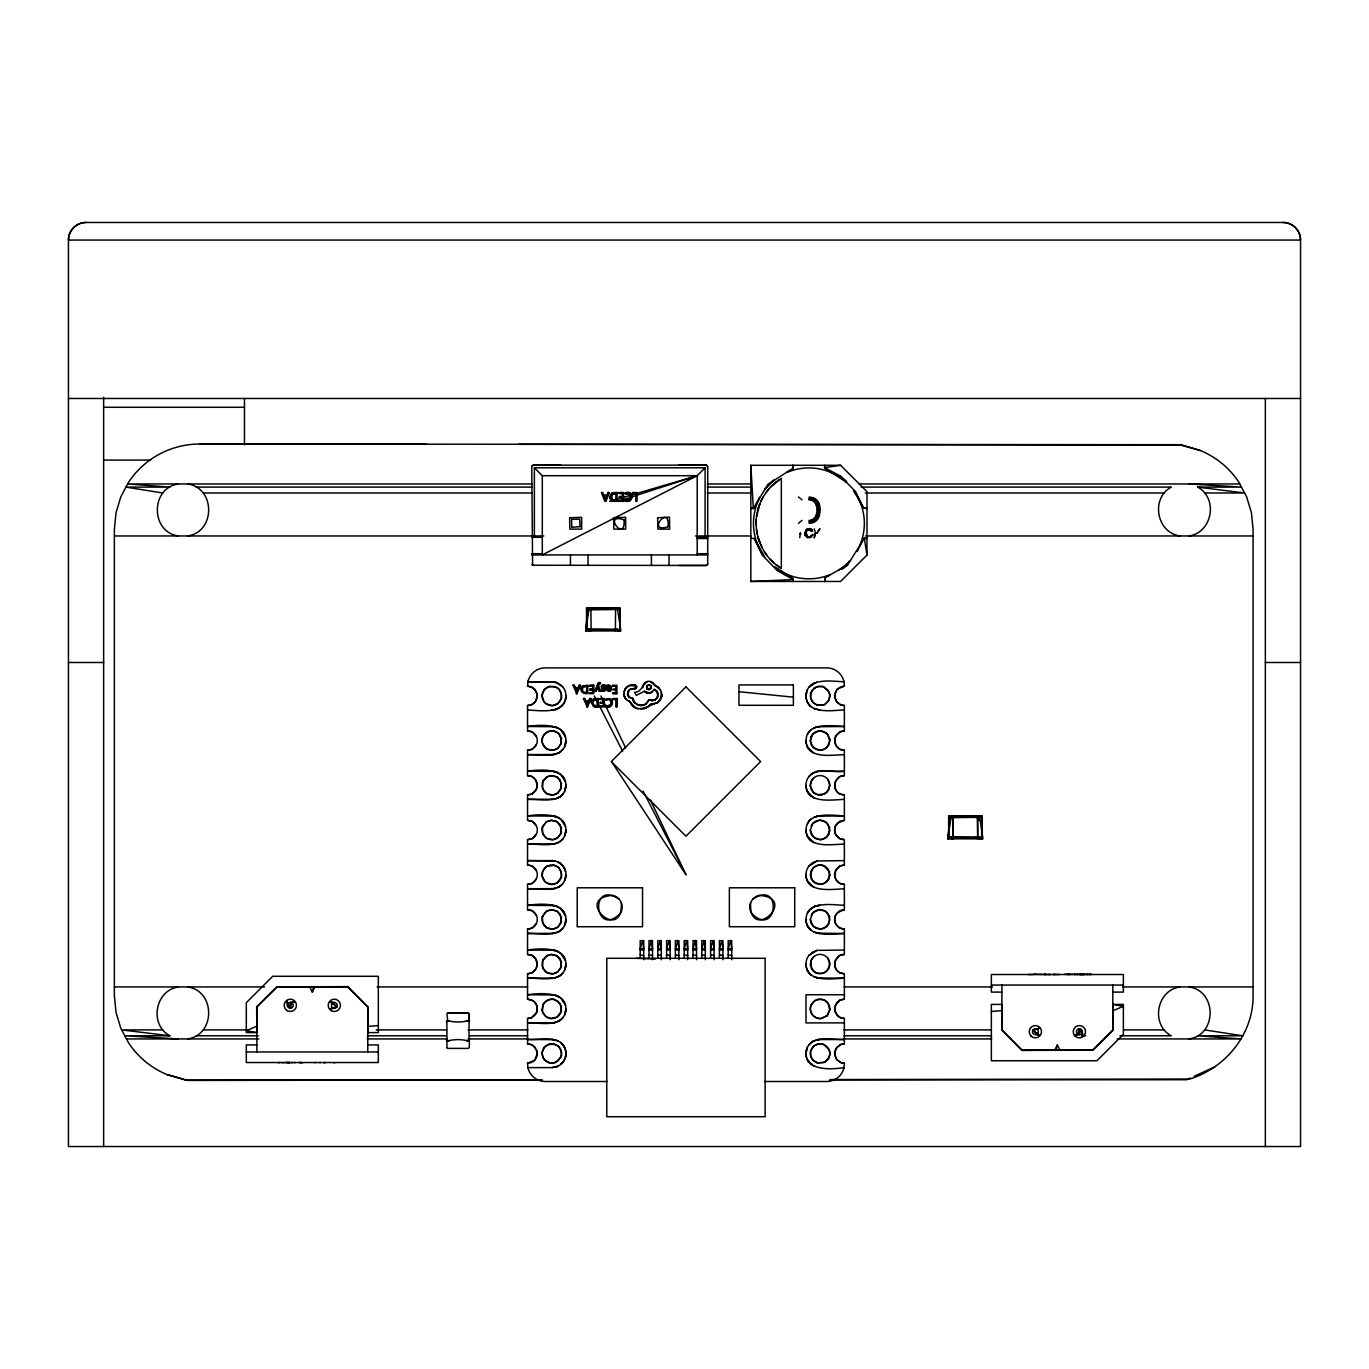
<?xml version="1.0" encoding="UTF-8"?>
<svg xmlns="http://www.w3.org/2000/svg" width="1369" height="1369" viewBox="0 0 1369 1369"><rect width="100%" height="100%" fill="white"/><g stroke="black" fill="none" stroke-linecap="round" stroke-linejoin="round"><path stroke-width="1.5" d="M678.716 465.152L706.37 465.169L707.739 466.589L707.705 564.216L706.284 565.465L532.609 565.243L531.754 466.504L533.071 465.169L560.777 465.152M608.863 699.439L610.882 700.757L610.642 704.47L609.291 705.788L605.937 705.565C607.306 709.792 614.27 704.624 612.097 700.757L609.77 698.635L606.091 698.806L605.937 699.901L608.863 699.439L610.882 700.757C613.124 705.634 606.707 705.651 605.937 706.678L607.922 707.02M598.989 683.833L600.443 682.549L598.287 683.08L594.933 691.242L596.028 691.242C599.485 679.845 596.011 691.893 600.666 691.242L598.321 685.287L600.443 683.49L599.348 682.515M615.862 629.757L619.969 630.938L619.969 608.058L586.531 608.058L586.531 630.938M948.666 836.75L948.666 815.941L982.103 815.941L981.539 837.708L979.468 838.838L979.468 837.075L948.666 837.075M446.961 1014.018L447.749 1020.658A39.376 39.376 0 0 0 468.164 1020.658L469.037 1020.658L469.037 1040.953L468.164 1040.953A39.376 39.376 0 0 0 447.749 1040.953L446.859 1040.953M610.814 704.162L610.882 700.757M770.85 486.765L781.323 478.346L781.323 568.409C759.761 555.694 750.126 526.723 759.932 503.638L756.527 516.661M446.516 1021.103L446.516 1022.01M469.396 1040.508L469.396 1039.601M608.23 685.595L611.395 686.399L610.694 688.402L607.614 689.428L608.555 690.489L610.865 689.805L609.564 690.455M638.878 705.309L643.071 705.275L638.878 705.309L633.71 701.835C634.446 696.701 628.457 698.96 627.515 694.75L629.62 689.565L636.243 688.179L635.113 685.082C624.777 682.19 619.062 698.087 629.603 701.373C635.729 715.303 648.102 705.548 657.445 702.708C664.341 698.515 662.202 687.033 654.433 685.339L652.825 682.772C643.242 676.269 643.464 693.125 634.532 692.252L636.38 695.401L644.337 691.242L650.053 693.296L654.365 689.343L657.342 691.79C659.122 695.435 656.846 700.449 652.619 700.723C647.588 697.848 647.777 704.607 643.139 705.257M640.949 709.125L645.963 708.201L650.686 704.196L657.445 702.708L661.586 696.992L661.672 694.699M756.218 519.775L756.116 524.584M367.987 1026.408L367.765 1032.602L378.323 1032.602L378.323 976.285L272.722 976.285L246.317 1002.673L246.317 1032.602L256.876 1032.602L256.653 1006.728L277.034 986.758L347.88 986.707L367.885 1006.985L367.987 1026.408L378.323 1025.569M616.632 706.883L616.94 698.532L612.542 698.532L612.542 699.473L615.862 699.473L615.862 706.883L616.94 706.883L616.94 698.532M1001.697 1010.63L1001.92 1004.418L991.361 1004.418L991.361 1060.753L1096.98 1060.753L1123.367 1034.348L1123.367 1004.418L1112.809 1004.418L1113.031 1030.292L1092.65 1050.263L1021.804 1050.314L1001.8 1030.053L1001.697 1010.63L991.361 1011.469M627.601 692.355L628.32 696.188M979.297 820.099L979.468 815.941L981.727 817.242L948.666 817.704L951.301 815.941L947.776 838.838L982.993 838.838L979.468 815.941L978.818 819.791M446.961 1047.679L446.859 1020.658L449.58 1021.103M536.443 736.59L532.25 731.867L527.544 730.892L527.544 705.548L531.121 704.949A9.754 9.754 0 0 0 536.682 692.44L532.832 687.512L527.544 686.194L527.938 681.796L555.301 682.002L560.691 684.825A13.912 13.912 0 0 1 565.927 695.692C565.585 714.875 539.66 710.597 527.544 709.946M565.568 737.309L560.691 729.523L555.301 726.717L527.544 726.494C540.019 724.697 567.93 722.473 565.808 742.768C562.488 760.343 539.369 754.045 527.544 754.661L554.462 754.473L559.75 752.402L562.881 749.425M565.568 782.024L560.691 774.238L555.266 771.414L527.544 771.209C540.019 769.395 567.93 767.188 565.808 787.483C562.488 805.058 539.369 798.743 527.544 799.359L554.462 799.188L559.75 797.117L562.881 794.14M565.568 826.722L560.691 818.953L555.42 816.164L527.544 815.907C540.019 814.11 567.93 811.885 565.808 832.181C562.488 849.773 539.369 843.458 527.544 844.074L554.462 843.886L559.75 841.815L562.881 838.838M560.691 863.651L558.073 862.008C563.977 864.695 567.023 871.762 565.568 877.974C561.204 894.607 539.215 887.694 527.544 888.789L554.359 888.618L559.75 886.53L562.881 883.553M565.568 916.135L560.691 908.366L555.42 905.576L527.544 905.32C540.019 903.54 567.93 901.298 565.808 921.594C562.488 939.185 539.369 932.871 527.544 933.487L554.462 933.316L559.75 931.228L562.881 928.25M565.568 960.85L560.691 953.064L555.266 950.24L527.544 950.035C540.019 948.238 567.93 946.013 565.808 966.309C562.488 983.883 539.369 977.569 527.544 978.202L554.462 978.014L559.75 975.943L562.881 972.965M565.568 1005.548L560.691 997.779L555.42 994.989L527.544 994.75C540.019 992.953 567.93 990.711 565.808 1011.006C562.488 1028.598 539.352 1022.284 527.544 1022.9L554.377 1022.729L559.75 1020.658L562.881 1017.663M580.935 689.565L583.074 685.818L587.746 685.27L587.746 693.638L584.084 693.484L581.38 691.499L581.243 687.512L583.074 685.818M591.391 702.81L593.53 699.063L598.202 698.532L598.202 706.883L593.53 706.37L591.391 702.81L591.699 700.774L594.197 698.72L598.202 698.532M630.493 495.869L630.099 494.534L627.532 493.302L625.222 493.918L625.222 492.96L629.21 492.532L631.605 494.962L631.417 498.915L629.997 500.575L625.222 501.071L625.222 499.89L628.149 500.352L629.945 499.12L630.099 494.534C629.038 492.07 625 494.996 625.222 492.96L629.21 492.532L631.605 494.962L631.417 498.915L629.158 501.174L626.643 501.396M323.888 1062.532L325.137 1062.532M565.927 695.692C566.184 702.075 561.581 707.277 555.917 709.587L552.015 709.946M565.927 740.407L564.541 746.789M565.927 785.104L564.541 791.487M565.927 829.819L564.541 836.202M565.927 874.517L564.541 880.917M565.927 919.232L564.541 925.615M565.927 963.947L564.541 970.33M565.927 1008.645L564.541 1015.028M555.301 1039.67L527.544 1039.447C539.318 1040.474 561.307 1033.732 565.568 1050.263C566.766 1055.448 564.918 1061.3 560.691 1064.586L562.881 1062.378M824.754 577.427L824.754 581.466L824.754 577.427L828.639 575.784M611.447 686.879L611.241 687.82M642.848 687.854L643.002 685.424L647.349 681.505M844.365 709.946C832.215 710.357 806.409 715.029 805.999 695.692C806.803 676.885 832.027 681.334 843.988 681.796L844.365 686.194L840.942 686.742L836.801 689.719L834.491 695.486L836.493 701.63L840.378 704.778L844.365 705.548L844.365 730.892L839.779 731.816L835.501 736.522A9.754 9.754 0 0 0 840.378 749.476L844.365 750.263L844.365 775.607L839.727 776.582L835.432 781.391A9.754 9.754 0 0 0 840.378 794.174L844.365 794.961L844.365 820.305L839.727 821.28L835.432 826.089A9.754 9.754 0 0 0 840.378 838.889L844.365 839.676L844.365 865.02L839.727 865.995L835.432 870.804A9.754 9.754 0 0 0 840.378 883.604L844.365 884.374L844.365 909.735L839.727 910.693L835.432 915.502A9.754 9.754 0 0 0 840.378 928.302L844.365 929.089L844.365 954.433L839.727 955.408L835.432 960.217A9.754 9.754 0 0 0 840.378 973.017L844.365 973.804L844.365 999.148L839.727 1000.123L834.919 1005.958L835.244 1012.256L839.094 1017.167L844.365 1018.502L844.365 1043.845L840.378 1044.633L835.586 1048.996L834.748 1055.071L836.87 1059.76L840.942 1062.669L844.365 1063.217L843.766 1068.47M764.501 1081.51L826.773 1081.51A17.609 17.609 0 0 0 843.988 1067.615C831.496 1069.617 803.603 1071.345 806.17 1051.016C809.798 1033.715 832.626 1040.218 844.365 1039.447L817.652 1039.584L812.176 1041.706L809.028 1044.684M605.235 689.634L603.951 691.259L601.487 691.123C608.88 690.301 596.627 687.358 603.387 684.996L605.235 685.493C597.192 685.202 611.207 691.602 601.487 691.123L601.487 690.096L604.568 690.9M610.215 690.233L610.865 689.805C609.581 694.237 603.575 688.658 606.946 685.27M629.945 499.12L630.579 496.81M611.156 496.998L612.354 494.158L615.879 493.473L615.879 500.352L612.918 500.147L611.156 496.998L613.209 493.61L615.879 493.473M605.235 685.493L605.235 686.571L602.925 686.057M585.658 630.938L589.166 608.058L586.531 609.821L619.592 609.342L617.333 608.058L620.859 630.938L585.658 630.938L588.003 608.058M947.776 838.838L950.137 815.941M610.095 495.852L610.471 499.189L612.508 501.088L617.06 501.311L617.06 492.515L611.652 493.439L610.044 497.854M565.568 699.148L565.927 696.051M565.568 743.846L565.927 740.749M565.568 788.561L565.927 785.464M565.568 833.259L565.927 830.162M565.568 877.974L565.927 874.877M565.568 922.672L565.927 919.592M565.568 967.387L565.927 964.289M565.568 1012.102L565.927 1009.004M565.568 1056.8L565.927 1053.702M805.999 695.692L806.358 692.594M805.999 1053.36L806.358 1050.263M561.495 783.102L560.76 789.228L557.628 793.13L552.888 794.978L546.453 793.575L542.723 788.749L542.364 782.469L546.043 777.438L550.8 775.59L557.115 776.925L560.4 781.562M799.77 537.675L800.335 533.106L800.968 534.115M610.334 687.375L609.119 685.955L607.699 688.265L610.334 687.375L608.572 686.16M793.062 469.327L793.062 465.289L793.062 469.327L787.226 471.809M580.969 689.035L581.243 687.512M591.425 702.28L591.699 700.774M809.798 499.959L810.311 497.067M661.655 695.264L660.303 699.627M806.803 530.898L805.058 532.438L806.307 532.438L806.324 529.666M806.307 532.438L805.605 530.624M1052.385 974.506L1059.486 974.506M808.703 499.856L809.267 496.981M542.141 1009.911L543.51 1003.477L548.233 999.764L553.401 999.199L557.987 1001.252L561.495 1006.643L560.76 1012.769A9.754 9.754 0 0 1 542.141 1009.911M1082.725 974.506L1084.573 974.506M285.111 1062.532L287.404 1062.532M948.666 838.838L949.59 817.242L948.666 815.941M610.249 688.624L607.699 689.069L607.973 690.113M750.588 902.856C748.911 944.062 799.718 897.773 758.939 895.377A12.27 12.27 0 0 0 751.187 912.969C777.558 939.87 783.017 878.299 752.659 899.347M446.516 1039.601L446.773 1041.227L449.58 1040.508M642.882 686.656L643.926 683.867M562.881 687.033L555.301 682.002L527.938 681.796L528.143 680.923M625.222 499.89L628.765 500.198L630.544 497.495M809.13 536.853C810.978 535.45 809.301 539.745 808.514 536.802L807.71 537.641M347.88 986.707L309.668 986.844L312.303 992.114L313.501 987.579L314.938 986.844L347.88 986.707L277.086 986.844L256.876 1007.054L256.876 1051.957M810.722 500.13L811.492 497.238M1021.804 1050.314L1060.017 1050.194L1057.381 1044.906L1056.184 1049.441L1054.746 1050.194L1021.804 1050.314L1092.599 1050.194L1112.809 1029.967L1112.809 985.064M291.802 1002.758L290.314 1008.286L287.353 1005.325L286.703 1000.893L290.314 1008.286L290.314 1002.365L294.746 1001.714L291.802 1002.758A2.96 2.96 0 0 1 291.802 1007.875A2.96 2.96 0 0 1 287.353 1005.325M1077.899 1034.262L1079.371 1028.752L1082.331 1031.713L1082.982 1036.128L1079.371 1028.752L1079.371 1034.656L1074.939 1035.323L1077.899 1034.262A2.96 2.96 0 0 1 1077.899 1029.146A2.96 2.96 0 0 1 1082.331 1031.713M1083.238 974.506L1083.615 974.317M750.828 538.342L754.233 538.428L764.723 557.029M829.785 1009.809L827.903 1002.998L824.035 999.9L817.909 999.165L813.237 1001.971L811.167 1004.88A9.754 9.754 0 0 0 821.126 1018.519L827.406 1015.49L829.785 1009.809A9.754 9.754 0 0 0 821.178 999.13L814.863 1000.431L810.978 1005.308A9.754 9.754 0 0 0 821.674 1018.45L827.406 1015.49M757.741 510.295C760.565 499.309 766.982 489.332 775.812 482.23M611.241 496.074L611.875 494.637M650.942 688.179C652.038 685.852 649.522 691.533 647.349 689.223L647.28 685.493L647.349 689.223L650.634 688.675M807.385 689.668L805.999 696.051A13.912 13.912 0 0 0 809.028 704.71L811.235 706.917M807.385 1047.319L805.999 1053.702A13.912 13.912 0 0 0 809.028 1062.378L811.235 1064.586M811.629 500.387L812.587 497.495M631.639 497.991L630.784 499.822M606.912 495.954L605.44 500.215L603.969 495.954L606.912 495.954L605.457 500.233L603.969 495.954M580.473 685.27L576.743 692.543L574.159 685.27L572.961 685.27L576.862 693.792L580.473 685.27L579.292 685.27L578.488 687.563L574.997 687.563M590.929 698.532L589.748 698.532L587.181 705.822L590.929 698.532L587.318 707.037L583.416 698.532L584.614 698.532L587.198 705.805L584.614 698.532L583.416 698.532M816.3 726.768L844.365 726.494C832.198 726.015 806.409 721.446 805.999 740.749C806.803 759.812 832.369 754.832 844.365 754.661M816.266 816.181L844.365 815.907C832.198 815.428 806.409 810.859 805.999 830.162C806.803 849.225 832.369 844.245 844.365 844.074M844.365 905.32C832.403 904.943 806.82 900.135 805.999 919.232C806.409 938.569 832.215 933.898 844.365 933.487L816.352 933.162M805.434 530.984L806.991 537.35M578.368 687.871L576.76 692.56L574.159 685.27L572.961 685.27M607.922 686.793L607.699 688.265L610.437 686.622M657.24 697.574L657.753 696.256M807.351 537.521L807.727 536.545M812.416 500.712L813.597 497.837M610.985 705.788L611.994 704.077M597.654 686.759L594.933 691.242L598.287 683.08L600.204 682.429L600.443 683.473M707.739 563.977L706.472 565.448L678.716 565.483M826.773 1016.072L829.956 1009.227M582.561 687.614L582.749 691.653L586.668 692.663L586.668 686.228L582.561 687.614L583.605 686.639M593.017 700.86L593.205 704.898L597.124 705.925L597.124 699.473L593.017 700.86L594.06 699.884M581.175 688.042L582.201 686.451M591.63 701.304L592.657 699.696M754.302 508.361L750.828 508.412L754.302 508.361L759.607 497.187M857.319 551.433L863.531 538.479L866.988 538.342L863.531 538.479M624.059 691.448L625.719 687.991L629.415 685.664L636.003 685.732M312.303 992.114L314.938 986.844M607.562 699.371L605.937 699.901L606.98 698.515M1054.746 1050.194L1057.381 1044.906M844.365 686.194L837.195 689.069L835.022 693.364L834.748 697.42L836.87 702.092L840.908 704.984L844.365 705.548M597.637 684.38L598.938 682.669M760.959 501.242L763.183 496.981M814.623 498.299L813.135 501.14L815.445 498.778L813.768 501.619L816.266 499.377M598.321 685.287L599.862 683.371M542.364 827.184L546.043 822.153L550.8 820.288L557.115 821.622L561.495 827.817L560.76 833.943L557.628 837.845L552.888 839.693L546.453 838.29L542.723 833.464L542.364 827.184L546.453 821.691L551.844 820.305L556.687 821.605L560.229 824.771L561.461 832.232L557.919 837.623A9.754 9.754 0 0 1 542.723 826.534M542.364 916.597L546.043 911.566L550.8 909.718L557.115 911.052L561.495 917.23L560.76 923.356L557.628 927.258L552.888 929.106L546.453 927.703L542.723 922.877L542.364 916.597L546.453 911.104L551.844 909.735L556.687 911.018L560.229 914.184L561.461 921.645L557.919 927.035A9.754 9.754 0 0 1 542.723 915.947M799.77 534.115L800.335 533.106M578.488 687.563L579.292 685.27M178.415 483.959C150.333 487.877 150.333 532.045 178.415 535.963M187.587 1038.934C215.669 1034.998 215.669 990.848 187.587 986.929M861.204 487.107L1171.248 487.107C1150.439 498.282 1156.48 532.575 1179.873 535.963M1189.028 1038.934C1217.127 1034.998 1217.127 990.848 1189.028 986.929M1044.547 974.506L1045.83 974.506L1044.65 974.317M843.184 568.529L847.548 565.072L864.318 538.291L866.988 555.061L840.583 581.466L750.828 581.466L750.828 465.289L840.583 465.289L866.988 491.693L866.988 555.061M647.931 701.732L648.992 700.055L655.238 699.901L657.633 696.838L657.342 691.79L655.665 690.147M816.865 533.243L819.757 528.862L816.865 533.243L815.462 533.14L814.264 528.862M807.385 734.366L809.781 730.772M807.385 823.779L809.781 820.185M807.385 913.191L809.781 909.598L815.325 905.987L819.552 905.371M806.735 531.018L806.033 529.974M608.144 686.485L607.665 687.204L609.633 686.04M278.335 1062.703L280.029 1062.532M531.908 466.144L533.054 465.186L706.267 465.169L707.516 466.025M628.012 691.294L628.747 690.284A4.586 4.586 0 0 1 631.742 688.881L636.243 688.179M650.035 689.274L650.771 685.766L648.838 684.894M624.794 689.565L627.601 686.553M601.385 686.143L603.387 684.996L602.223 685.407M765.767 492.926L768.711 489.127M810.824 536.203C812.313 532.952 810.174 538.941 811.714 536.802M648.992 700.055L645.62 704.162L641.034 705.771L637.013 704.59L633.71 701.835L632.564 698.139L629.826 697.625L627.464 693.501M814.007 777.66L811.697 780.45L810.208 785.618L813.34 792.497L817.584 794.636L824.087 794.191L828.844 789.879L829.717 783.735A9.754 9.754 0 0 0 818.713 775.624A9.754 9.754 0 0 0 810.414 786.49A9.754 9.754 0 0 0 821.126 794.978M814.007 956.486L811.697 959.275L810.208 964.443L813.34 971.323L817.584 973.462L824.087 973.017L828.844 968.704L829.717 962.561A9.754 9.754 0 0 0 811.167 960.182L811.355 968.773L816.095 973.017L821.126 973.821L826.79 971.391L829.956 964.58L827.903 958.283M604.876 690.626L605.03 688.761L602.309 686.399L604.841 686.331M536.443 744.565L532.199 749.288L527.544 750.263L527.544 775.607L532.147 776.531L535.929 780.45L537.247 786.268L535.484 790.957L531.548 794.191L527.544 794.961L527.544 820.305L532.199 821.28L536.443 826.003M536.443 833.978L532.199 838.701L527.544 839.676L527.544 865.02L532.199 865.995L536.443 870.718M536.443 923.39L532.199 928.114L527.544 929.089L527.544 954.433L532.147 955.357L535.929 959.275L537.247 965.111L535.484 969.782L531.548 973.017L527.544 973.804L527.544 999.148L531.548 999.918A9.754 9.754 0 0 1 536.494 1012.718L531.018 1017.937L527.544 1018.502L527.544 1043.845L532.883 1045.214L535.416 1048.466M536.426 878.761L532.147 883.467L527.544 884.374L527.544 909.735L532.199 910.693L536.443 915.416M649.471 705.617L650.737 704.214M811.851 529.615L811.577 531.463L807.231 529.05M841.678 569.418L849.995 560.845M765.031 488.767L773.348 480.228M806.7 537.178L807.47 536.391L806.238 533.089L804.989 533.191L805.4 535.536L806.546 535.193L805.554 535.895M705.103 467.787L697.197 475.71L542.295 554.924L542.295 475.71L534.372 467.787L705.103 467.787L705.103 537.315M591.1 630.767L590.929 608.058L615.571 608.058L615.4 630.767M560.691 706.917L562.881 704.71M809.028 731.731L811.235 729.523M809.028 776.445C817.687 766.281 833.293 773.348 844.365 771.209L817.652 771.346L812.176 773.451L809.028 776.445A13.912 13.912 0 0 0 805.999 785.104C806.375 804.407 832.318 799.718 844.365 799.359M809.028 821.143L811.235 818.953M844.365 888.789C832.318 889.131 806.375 893.82 805.999 874.517A13.912 13.912 0 0 1 809.028 865.858L816.814 860.964L844.365 860.622M809.028 910.556L811.235 908.366M816.352 977.877L844.365 978.202C832.215 978.613 806.409 983.284 805.999 963.947A13.912 13.912 0 0 1 809.028 955.271L816.814 950.377L844.365 950.035M977.534 816.129L977.706 838.838L977.534 816.129L953.235 816.129L953.064 838.838L953.235 816.129M809.028 955.271L816.814 950.377M809.028 865.858L816.814 860.964M809.028 687.033L816.814 682.138M656.418 698.755L654.074 700.363M367.765 1051.957L367.885 1006.985M1001.8 1030.053L1001.92 985.064M798.452 523.369L802.063 520.34M830.829 1079.542L1189.729 1079.046C1225.803 1067.871 1253.439 1033.954 1253.08 995.657L1253.08 529.478L1251.437 512.708L1246.577 496.69L1238.705 481.939A85.306 85.306 0 0 0 1200.408 450.521L1181.584 444.976L518.509 444.326M611.652 705.103L609.633 706.729L606.193 706.934L605.937 705.565M814.367 502.201L817.036 500.096M290.262 1062.532L288.175 1062.532M775.59 482.418L779.44 479.561M645.004 704.487L646.596 703.324M650.412 688.915L649.419 689.446M814.88 502.817L817.687 500.832M656.59 703.17L658.472 701.835M608.589 685.356L607.733 686.194L606.655 685.27L606.655 689.12M644.833 682.84L646.014 682.019M629.415 499.719L628.149 500.352M818.268 501.67L815.342 503.552L818.799 502.594L815.804 504.494L819.227 503.587M792.6 468.506L767.923 484.318L753.344 508.549L750.828 465.289M558.056 753.275L560.691 751.632M558.056 797.99L560.691 796.33M558.056 842.705L560.691 841.045M811.235 684.825L813.87 683.165M558.056 887.403L560.691 885.743M558.056 932.118L560.691 930.458M811.235 774.238L813.87 772.578M558.056 976.816L560.691 975.156M558.056 1021.531L560.691 1019.871M811.235 863.651L813.853 862.008M811.235 953.064L813.87 951.404M811.235 1042.476L813.87 1040.834M648.067 706.815L643.755 708.8M635.302 707.705L629.603 701.373L633.008 706.438L638.262 708.817M612.354 494.158L614.63 493.473M611.652 493.439L613.586 492.6M644.337 691.242L648.067 693.227L652.722 691.739M334.327 1008.286L336.877 1006.797L332.838 1002.758L330.271 1001.954L336.877 1006.797L329.895 1008.936L334.327 1008.286A2.96 2.96 0 0 0 335.08 1002.467L330.271 1001.954M1032.808 1030.224L1039.79 1028.102L1032.808 1030.224L1036.846 1034.262L1039.413 1035.067L1032.808 1030.224L1039.79 1028.102M629.997 500.575L628.166 501.345M812.074 529.871L808.138 529.82M824.942 577.786L847.548 565.072M617.333 629.175L619.404 629.808L617.333 630.938L617.333 629.175L588.584 629.175M281.774 1062.532L283.469 1062.703M1190.414 1078.002L1186.598 1079.73L829.511 1079.884M1194.213 1076.274L1215.159 1066.708M609.564 685.133L607.699 685.27M256.705 1026.254L246.317 1030.754L256.876 1032.602M1112.98 1010.767L1123.367 1006.283L1112.809 1004.418M821.126 794.978L826.79 792.565L829.956 785.755L827.903 779.457M288.859 1062.532L286.634 1062.532M1080.825 974.506L1081.732 974.506M301.112 1062.703L299.879 1062.532M609.872 691.259L610.814 689.925M601.881 685.612L603.387 684.996M320.74 1062.532L319.713 1062.532M1048.945 974.506L1049.664 974.506M593.53 699.063L595.909 698.532M609.119 706.883L609.992 706.541M1089.656 974.506L1090.631 974.506M651.507 692.594L648.786 693.262M1050.605 974.506L1033.766 974.317M1090.477 974.506L1091.35 974.317L1064.38 974.317M1066.964 974.506L1068.214 974.506M187.587 535.963C215.669 532.045 215.669 487.877 187.587 483.959M1189.028 535.963C1212.421 532.575 1218.461 498.282 1197.653 487.107L1241.443 487.107L1189.028 483.959M178.415 986.929C155.039 990.317 148.981 1024.611 169.807 1035.785L124.801 1035.785L178.415 1038.934M333.916 1062.703L334.806 1062.703M1035.768 974.317L1034.878 974.317M1179.873 986.929C1156.48 990.317 1150.439 1024.611 1171.248 1035.785L1119.928 1035.785M299.623 1062.532L300.906 1062.532M1070.062 974.506L1068.573 974.317M329.895 1008.936L336.877 1006.797M295.704 1062.532L294.352 1062.532M1073.998 974.506L1075.332 974.506M555.112 709.604L558.056 708.577M813.87 727.88L819.911 726.494M813.87 817.293L819.911 815.907M813.87 906.706L816.814 905.679M552.015 1067.615L558.056 1066.229L552.015 1067.615L527.938 1067.615L527.544 1063.217L531.069 1062.635A9.754 9.754 0 0 0 536.682 1050.109M289.886 1062.532L289.081 1062.703M1079.799 974.506L1081.51 974.506M610.694 688.402L607.614 689.428L608.315 690.404M315.76 1062.532L314.579 1062.532M1053.925 974.506L1054.986 974.317M617.915 501.362L697.197 475.71L697.197 554.924M808.6 529.7L807.59 528.913M609.65 501.362L697.197 475.71L542.295 475.71M615.862 609.222L619.969 608.058L619.969 630.938M975.943 817.704L982.103 815.941L982.103 836.716M466.316 1021.103L469.225 1020.367L469.396 1022.01M1069.292 974.317L1069.805 974.506M293.086 1062.532L291.614 1062.703M1076.599 974.506L1078.002 974.506M527.544 794.961L532.199 793.986L536.443 789.28A9.754 9.754 0 0 0 531.548 776.394L527.544 775.607M527.544 973.804L532.199 972.829L536.443 968.105A9.754 9.754 0 0 0 531.548 955.22L527.544 954.433M844.365 865.02L840.309 865.841L836.459 868.99L834.525 875.099L835.997 879.548L839.779 883.467L844.365 884.374M844.365 999.148L840.309 999.952L836.459 1003.118L834.525 1009.278L836.87 1015.045L840.908 1017.937L844.365 1018.502M527.544 705.548L531.548 704.778L535.365 701.698L537.418 695.418L535.057 689.651L530.967 686.742L527.544 686.194M527.544 750.263L531.548 749.476A9.754 9.754 0 0 0 531.548 731.679L527.544 730.892M844.365 730.892L840.378 731.679L836.391 734.965L834.662 739.585L835.997 745.421L839.779 749.339L844.365 750.263M844.365 775.607C834.594 775.316 831.223 789.485 839.779 794.054L844.365 794.961M527.544 839.676L531.548 838.889A9.754 9.754 0 0 0 531.548 821.092L527.544 820.305M844.365 820.305L837.52 823.145A9.378 9.378 0 0 0 835.98 834.833L839.779 838.752L844.365 839.676M527.544 884.374L531.548 883.604A9.754 9.754 0 0 0 531.548 865.79L527.544 865.02M527.544 929.089L531.548 928.302A9.754 9.754 0 0 0 531.548 910.505L527.544 909.735M844.365 909.735L837.52 912.558A9.378 9.378 0 0 0 835.98 924.246L839.779 928.165L844.365 929.089M844.365 954.433C834.594 954.142 831.223 968.311 839.779 972.88L844.365 973.804M527.544 1018.502L531.548 1017.715A9.754 9.754 0 0 0 533.26 1000.91L527.544 999.148M816.112 505.401L819.62 504.716M630.664 689.069L631.742 688.864M1086.267 974.506L1088.338 974.506M863.565 508.207L866.988 508.412L863.565 508.207L855.539 491.608L840.275 475.95L824.549 467.65L824.754 465.289L825.61 468.677L846.418 482.093M816.42 506.564L819.928 505.914M844.365 1043.845L840.908 1044.41L836.801 1047.371L834.491 1053.137L836.493 1059.281L840.429 1062.447L844.365 1063.217M589.509 693.159L592.726 692.663L592.726 686.228L589.32 685.749L593.804 685.27L593.804 693.638L589.509 693.638L589.509 692.663L592.726 692.663M840.583 465.289L824.549 467.65L825.61 468.677M815.325 905.987L819.911 905.32M527.544 1063.217L534.749 1060.273L537.418 1053.069L535.057 1047.302L531.018 1044.41L527.544 1043.845M816.694 511.493L820.305 511.048M652.055 704.316L654.382 704.025M816.608 507.677L820.168 507.249M552.015 754.661L555.112 754.319M552.015 799.359L555.112 799.017M816.814 771.551L819.911 771.209M552.015 844.074L555.112 843.732M552.015 888.789L555.112 888.43M552.015 933.487L555.112 933.145M552.015 978.202L555.112 977.842M552.015 1022.9L555.112 1022.557M816.814 1039.807L819.911 1039.447M626.3 493.507L628.303 493.456M626.352 492.515L627.396 492.412M602.908 691.379L603.951 691.259L602.309 690.455M602.788 685.219L604.568 685.253M603.01 690.524L604.02 689.257L602.497 688.504M816.745 509.028L820.322 508.686M816.78 510.107L820.39 509.816M816.523 512.81L820.134 512.605M617.06 492.515L612.645 492.737L610.574 494.585L610.471 499.189M750.828 581.466L793.284 579.6L793.062 581.466L792.651 578.266L774.991 566.954M634.412 688.864L636.671 686.896L635.113 685.082M555.112 1067.255L555.917 1067.255C561.581 1064.928 566.167 1059.743 565.927 1053.36A13.912 13.912 0 0 0 562.881 1044.684L560.691 1042.476M589.748 689.514L592.726 689.48M600.204 702.776L603.199 702.742M86.059 222.463C76.647 222.223 68.21 230.659 68.45 240.071L68.45 1146.537L1300.55 1146.537L1300.55 240.071C1300.79 230.659 1292.353 222.223 1282.941 222.463L86.059 222.463A17.609 17.609 0 0 0 68.45 240.071L1300.55 240.071A17.609 17.609 0 0 0 1282.941 222.463M542.449 1079.936L187.827 1080.432L167.035 1074.597A85.306 85.306 0 0 1 128.754 1043.178L120.866 1028.427L116.023 1012.427L114.363 995.657L114.363 529.478L116.023 512.708L120.866 496.69L128.754 481.939A85.391 85.391 0 0 1 199.823 444.035L1179.633 444.703L1200.408 450.521M68.45 398.482L1300.55 398.482M103.65 407.277L244.469 407.277M103.65 460.087L150.59 460.087M531.891 483.959L127.676 483.959L169.807 487.107L125.999 487.107L162.774 492.994M707.243 483.959L750.024 483.959M859.082 483.959L1239.784 483.959M196.195 487.107L531.908 487.107M707.243 487.107L750.007 487.107M203.228 492.994L532.096 492.994M707.208 492.994L749.921 492.994M865.242 492.994L1164.232 492.994M1204.669 492.994L1244.609 492.994L1197.653 487.107M622.313 493.473L618.771 493.473L618.771 492.515L623.494 492.515L623.494 501.311L618.993 501.311L618.993 500.352L622.313 500.352L622.313 497.443L619.216 497.443L619.216 496.485L622.313 496.485L622.313 493.473L618.771 493.199M635.849 493.473L632.512 493.473L632.512 492.515L637.03 492.515L637.03 501.311L635.849 501.311L635.849 493.473L632.512 493.199M114.363 535.963L543.784 535.963M695.469 535.963L751.016 535.963M865.499 535.963L1253.08 535.963M531.737 537.315L542.295 537.315M697.197 537.315L707.756 537.315M697.197 538.513L707.756 538.513M531.737 553.709L542.295 553.709M697.197 553.709L707.756 553.709M531.737 554.924L707.756 554.924M619.592 609.342L587.455 609.342L586.531 608.058M68.45 662.493L103.65 662.493M1265.35 662.493L1300.55 662.493M593.804 685.27L589.32 685.27L589.32 686.228L592.726 686.228M631.383 685.253L635.61 685.458M575.339 688.504L578.146 688.504M592.726 689.035L589.748 689.035L589.748 689.993L592.726 689.993M615.862 689.035L612.884 689.035L612.884 689.993L615.862 689.993M576.144 693.638L577.29 693.638M616.94 693.638L612.645 693.638L612.645 692.663L615.862 692.663L615.862 686.228L612.456 686.228L612.456 685.27L616.94 685.27L616.94 693.638L612.645 693.364M585.47 700.808L588.944 700.808L589.748 698.532M585.795 701.749L588.602 701.749M603.199 702.297L600.204 702.297L600.204 703.255L603.199 703.255M586.599 706.883L587.746 706.883M981.727 817.242L949.59 817.242L951.301 817.704M552.015 860.622L527.544 860.622L555.112 860.964L552.015 860.622C558.312 860.673 564.079 865.328 565.568 871.437M640.196 949.966L643.721 949.966M648.992 949.966L652.517 949.966M657.804 949.966L661.313 949.966M666.6 949.966L670.125 949.966M675.396 949.966L678.921 949.966M684.209 949.966L687.717 949.966M693.005 949.966L696.53 949.966M701.801 949.966L705.326 949.966M710.597 949.966L714.122 949.966M719.409 949.966L722.918 949.966M728.205 949.966L731.731 949.966M991.361 985.064L1123.367 985.064M114.363 986.929L264.576 986.929M377.142 986.929L527.613 986.929M844.108 986.929L992.439 986.929M1122.768 986.929L1253.08 986.929M1001.92 992.097L991.361 992.097L991.361 974.506L1123.367 974.506L1123.367 992.097L1112.809 992.097M844.365 994.75L805.999 994.75L805.999 1022.9L844.365 1022.9M162.774 1029.899L121.653 1029.899L169.807 1035.785M203.228 1029.899L248.08 1029.899M376.201 1029.899L446.67 1029.899M468.027 1029.899L527.835 1029.899M843.886 1029.899L991.242 1029.899M1123.658 1029.899L1164.232 1029.899M196.195 1035.785L258.211 1035.785M367.268 1035.785L446.38 1035.785M469.892 1035.785L527.63 1035.785M844.091 1035.785L991.635 1035.785M1081.442 1035.785L1085.72 1035.785M126.478 1038.934L258.861 1038.934M367.217 1038.934L446.739 1038.934M468.095 1038.934L527.869 1038.934M843.852 1038.934L991.669 1038.934M1117.138 1038.934L1240.964 1038.934L1197.653 1035.785L1242.641 1035.785L1204.669 1029.899M256.876 1044.923L246.317 1044.923L246.317 1062.532L378.323 1062.532L378.323 1044.923L367.765 1044.923M447.235 1048.397L468.489 1048.397M246.317 1051.957L378.323 1051.957M540.841 1080.004L185.876 1080.141L167.035 1074.597M607.015 1081.51L545.153 1081.51A17.609 17.609 0 0 1 527.938 1067.615L528.143 1068.47M199.823 444.018L426.546 444.24M619.404 629.808L586.873 629.466L587.455 609.342L589.166 609.821M599.4 691.225L600.666 691.242M594.796 706.815L598.202 706.883M596.028 691.242L597.791 686.263L599.485 691.242M636.671 958.3L655.546 958.984M610.283 498.71L612.508 501.088L617.06 501.311M618.993 501.037L623.494 501.311M809.062 528.622L811.321 529.204L809.062 528.622L809.147 529.632M627.293 501.413L625.222 501.071M615.879 500.352L612.918 500.147L611.241 497.871M612.542 699.217L615.862 699.473M819.843 514.231L816.318 513.94L819.501 515.514L816.01 515.001L819.107 516.661M738.969 691.721L793.37 697.146M627.635 492.412L630.288 493.268M612.508 501.088L614.578 501.311M1039.413 1035.067L1034.605 1034.57A2.96 2.96 0 0 1 1035.375 1028.752M595.823 706.883L593.53 706.37M819.911 709.946L813.87 708.577M552.015 681.796L558.056 683.165M552.015 726.494L558.056 727.88M552.015 771.209L558.056 772.578M552.015 815.907L558.056 817.293M819.911 933.487L813.87 932.118M552.015 905.32L558.056 906.706M819.911 978.202L813.87 976.816M552.015 950.035L558.056 951.404M552.015 994.75L558.056 996.119M552.015 1039.447L558.056 1040.834M652.243 700.757L648.838 699.85M626.215 500.318L627.276 500.455M646.219 692.714L650.053 693.296M323.974 1062.532L325.035 1062.703M809.746 529.7L810.824 530.179M728.205 954.826L731.731 955.528M719.409 954.826L722.918 955.528M710.597 954.826L714.122 955.528M701.801 954.826L705.326 955.528M693.005 954.826L696.53 955.528M684.209 954.826L687.717 955.528M675.396 954.826L678.921 955.528M666.6 954.826L670.125 955.528M657.804 954.826L661.313 955.528M648.992 954.826L652.517 955.528M640.196 954.826L643.721 955.528M301.471 1062.532L302.703 1062.703M466.316 1040.508L469.379 1041.09L469.259 1047.679M975.943 837.075L982.103 838.838M655.169 685.595L650.412 681.557M979.468 837.075L981.539 837.708L948.991 837.349L951.301 838.838L951.301 837.075M1083.05 974.506L1082.28 974.506M533.208 565.465L531.856 564.387M629.654 701.339L627.601 700.363M613.534 500.233L612.165 499.565M613.312 501.174L611.327 500.181M630.972 698.002L629.004 696.958M1079.422 974.506L1080.603 974.317M604.277 688.179L602.548 687.375M601.727 690.233L603.951 691.259M645.364 692.201L646.63 692.868M601.556 687.888L604.02 689.257M815.65 515.908L818.645 517.722M815.12 516.952L818.046 518.783M817.413 519.69L814.487 517.807L816.711 520.477L813.888 518.457L815.958 521.144M813.87 753.275L807.385 746.789M813.87 797.99L807.385 791.487M813.87 842.705L807.385 836.202M813.87 887.403L807.385 880.917M813.87 1066.229L807.385 1059.743M775.812 564.524L781.323 568.409M628.936 493.696L630.476 498.299M651.781 682.121L660.525 690.147M798.452 496.981L802.063 499.856M654.365 689.343L657.342 691.79M657.325 686.639L659.173 688.213M840.275 475.95L846.692 481.529M469.31 1020.453L468.694 1013.231L447.235 1013.214L468.677 1013.214L469.396 1021.103M610.026 700.021L611.053 702.28M619.25 899.347C588.91 878.299 594.368 939.87 620.739 912.969A12.27 12.27 0 0 0 612.987 895.377C572.208 897.773 623.015 944.062 621.338 902.856M770.319 559.425L773.759 562.779M811.235 751.632L809.028 749.425A13.912 13.912 0 0 1 805.999 740.749M811.235 796.33L809.028 794.14A13.912 13.912 0 0 1 805.999 785.464M1001.92 1029.95L1022.164 1050.194M811.235 841.045L809.028 838.838A13.912 13.912 0 0 1 805.999 830.162M811.235 885.743L809.028 883.553A13.912 13.912 0 0 1 805.999 874.877M811.235 930.458L809.028 928.25A13.912 13.912 0 0 1 805.999 919.592M811.235 975.156L809.028 972.965A13.912 13.912 0 0 1 805.999 964.289M347.521 986.844L367.765 1007.088M629.483 494.055L630.253 495.116M610.54 699.029L612.097 700.757M635.199 703.307L632.94 699.799M806.615 529.427L807.316 530.282M806.906 529.238L807.573 530.094M813.22 518.988L815.205 521.692M625.992 699.011L624.059 695.503M764.432 551.827L767.205 555.763M807.385 702.075L810.277 706.182M807.385 925.615L810.277 929.722M807.385 970.33L810.277 974.42M561.649 1043.229L564.541 1047.319M611.19 699.61L612.2 702.554M814.35 522.188L812.467 519.45L813.391 522.599L811.697 519.792L812.399 522.924M611.823 762.105L685.955 874.705L650.309 799.77M562.881 731.731L564.541 734.366M562.881 776.445L564.541 779.081M562.881 821.143L564.541 823.779M562.881 865.858L564.541 868.494M562.881 910.556L564.541 913.191M562.881 955.271L564.541 957.906M562.881 999.986L564.541 1002.621M854.205 491.659L863.89 508.156M656.726 691.242L657.856 693.895M646.681 688.025L647.349 689.223M611.738 499.12L611.31 495.441M630.938 493.952L631.674 495.732M594.368 696.017L622.621 751.136M643.088 791.06L685.955 874.705M754.233 538.428L762.276 555.147L777.506 570.805L793.284 579.6L792.651 578.266M600.94 696.017L625.616 747.885M762.02 547.668L757.81 536.716L760 543.305M650.771 685.766L651.045 686.485A2.327 2.327 0 0 0 646.527 687.46M804.989 533.191L805.4 535.536M632.564 698.139L633.71 701.835M623.785 693.57L624.846 697.728M627.498 694.032L627.772 695.161M843.766 680.923L843.988 681.796A17.609 17.609 0 0 0 826.773 667.884L545.153 667.884A17.609 17.609 0 0 0 527.938 681.796M810.397 829.99L811.355 834.645L816.095 838.889L821.126 839.693L826.79 837.263L829.956 830.453L827.903 824.172A9.754 9.754 0 0 0 811.184 826.003M810.397 919.403L811.355 924.058L816.095 928.319L821.126 929.106L826.79 926.676L829.956 919.865L827.903 913.585A9.754 9.754 0 0 0 811.184 915.416M805.04 534.013L805.194 534.92M810.773 520.083L811.287 523.163M756.441 529.375L757.211 534.115M809.849 520.254L810.14 523.317M631.605 494.962L631.759 496.742M808.993 520.34L809.13 523.369M661.381 692.372L661.586 696.992M1265.35 398.482L1265.35 1146.537M1033.441 974.506L1028.085 974.506M731.731 959.72L731.731 940.64L728.205 940.64L728.205 958.317M722.918 959.72L722.918 940.64L719.409 940.64L719.409 958.317M714.122 959.72L714.122 940.64L710.597 940.64L710.597 958.317M705.326 959.72L705.326 940.64L701.801 940.64L701.801 958.317M696.53 959.72L696.53 940.64L693.005 940.64L693.005 958.317M687.717 959.72L687.717 940.64L684.209 940.64L684.209 958.317M678.921 959.72L678.921 940.64L675.396 940.64L675.396 958.317M670.125 959.72L670.125 940.64L666.6 940.64L666.6 958.317M669.03 554.924L669.03 565.483M661.313 959.72L661.313 940.64L657.804 940.64L657.804 958.317M652.517 959.72L652.517 940.64L648.992 940.64L648.992 958.317M651.422 554.924L651.422 565.483M643.721 959.72L643.721 940.64L640.196 940.64L640.196 958.317M588.054 554.924L588.054 565.483M570.462 554.924L570.462 565.483M534.372 467.787L534.372 537.315M244.469 398.482L244.469 444.685M103.65 397.369L103.65 1146.537M853.332 490.222A55.444 55.444 0 0 1 859.612 545.82M849.944 560.657A55.444 55.444 0 0 1 839.146 569.846M829.717 574.775A55.444 55.444 0 0 1 775.744 567.81M763.44 555.095A55.444 55.444 0 0 1 759.744 497.734M765.562 488.801A55.444 55.444 0 0 1 774.341 480.023M788.099 471.98A55.444 55.444 0 0 1 846.179 482.333M1036.846 1029.146A2.96 2.96 0 0 1 1036.846 1034.262M1081.938 1033.184A2.96 2.96 0 0 1 1079.371 1034.656M332.838 1007.875A2.96 2.96 0 0 1 332.838 1002.758M287.764 1003.836A2.96 2.96 0 0 1 290.314 1002.365M636.397 686.245A1.797 1.797 0 0 1 636.482 687.768M636.02 688.419A1.797 1.797 0 0 1 634.805 688.898M648.341 689.463A2.327 2.327 0 0 1 646.938 688.521M624.024 519.809C625.924 544.041 601.693 512.211 624.024 519.809M542.723 1005.359L542.398 1011.691L546.128 1016.739L550.8 1018.519L557.063 1017.201L561.461 1011.058L560.229 1003.614L554.342 999.473L550.389 999.182L545.752 1001.201L542.723 1005.359M829.563 827.184L828.844 834.594L824.087 838.889L820.082 839.676L813.34 837.195L810.208 830.316L812.878 823.248L819.672 820.099L825.832 822.119L829.563 827.184M829.563 871.882L828.844 879.292L824.087 883.604L820.082 884.374L813.34 881.91L810.208 875.031L812.878 867.946L818.525 865.071L823.642 865.619L829.563 871.882M829.563 916.597L828.844 924.007L824.087 928.302L820.082 929.089L813.34 926.625L810.208 919.728L812.878 912.661L819.672 909.529L825.832 911.532L829.563 916.597M542.723 871.232L542.21 876.246L545.136 881.978L550.8 884.391L557.063 883.091L561.461 876.947L561.187 872.19L558.586 867.484L554.342 865.345L546.453 866.406L542.723 871.232M561.495 738.404L560.76 744.531L557.628 748.432L552.888 750.28L546.453 748.877L542.723 744.052A9.754 9.754 0 0 1 557.987 733.014L561.495 738.404M561.495 961.945L560.76 968.054L557.628 971.956L552.888 973.821L546.453 972.418L542.723 967.592L542.364 961.295L546.043 956.264L550.8 954.415L557.115 955.75L561.495 961.945M569.607 517.722L569.846 529.136L581.637 529.136L581.637 517.328L569.607 517.722M613.62 517.722L613.842 529.136L625.65 529.136L625.65 517.328L613.62 517.722M657.616 517.722L657.839 529.136L669.646 529.136L669.475 517.191L657.616 517.722M543.082 780.689L542.21 786.833A9.754 9.754 0 0 0 557.919 792.908L561.461 787.517L560.229 780.073L556.687 776.908L551.844 775.607L547.84 776.394L543.082 780.689M543.082 959.515L542.21 965.658A9.754 9.754 0 0 0 557.919 971.75L561.461 966.36L560.229 958.899L556.687 955.733L551.844 954.433L547.84 955.22L543.082 959.515M829.717 739.038L828.844 745.164L824.087 749.476L820.082 750.263L813.34 747.782L810.208 740.903L812.878 733.835L819.672 730.687L826.79 733.305L829.717 739.038M580.011 526.654L571.763 527.322L571.609 519.33L579.703 519.142L580.011 526.654M829.785 694.887L828.964 699.918L824.668 704.641L817.088 705.292L812.211 701.63L810.397 696.958L811.714 690.592L816.557 686.776L822.974 686.399L827.954 690.113L829.785 694.887M811.184 736.59L810.397 740.578L811.355 745.232L816.095 749.476L821.126 750.28L826.79 747.85L829.973 740.971L827.954 734.828A9.754 9.754 0 0 0 811.184 736.59M812.827 534.406L812.519 535.536L812.827 534.406M668.021 526.757C645.501 533.773 670.211 502.731 668.021 526.757M815.462 533.14L814.264 537.675L815.462 533.14M642.711 940.64L640.196 948.768L643.721 948.768L642.711 940.64M651.507 940.64L648.992 948.768L652.517 948.768L651.507 940.64M660.32 940.64L657.804 948.768L661.313 948.768L660.32 940.64M669.116 940.64L666.6 948.768L670.125 948.768L669.116 940.64M677.912 940.64L675.396 948.768L678.921 948.768L677.912 940.64M686.708 940.64L684.209 948.768L687.717 948.768L686.708 940.64M695.52 940.64L693.005 948.768L696.53 948.768L695.52 940.64M704.316 940.64L701.801 948.768L705.326 948.768L704.316 940.64M713.112 940.64L710.597 948.768L714.122 948.768L713.112 940.64M721.925 940.64L719.409 948.768L722.918 948.768L721.925 940.64M730.721 940.64L728.205 948.768L731.731 948.768L730.721 940.64M608.041 492.515L607.203 494.979L603.575 494.979L602.685 492.515L601.385 492.515L604.824 501.311L606.005 501.311L609.342 492.515L608.041 492.515M544.297 689.668L541.97 695.469L543.869 701.476A9.754 9.754 0 0 0 559.356 702.075A9.754 9.754 0 0 0 555.831 686.964L549.534 686.245L544.297 689.668M544.297 1047.336L541.97 1053.137L543.869 1059.144L548.952 1062.994L555.352 1062.635L560.76 1057.484A9.754 9.754 0 0 0 555.831 1044.633L549.534 1043.914L544.297 1047.336M829.956 875.167L826.79 881.978L821.126 884.391L816.095 883.604L811.321 879.309L810.636 871.762L814.333 866.817A9.754 9.754 0 0 1 827.903 868.87L829.956 875.167M561.461 698.104L557.987 703.444L552.237 705.754L546.128 703.786A9.754 9.754 0 0 1 547.84 686.964L554.342 686.519L558.586 688.658L561.187 693.364L561.461 698.104M561.461 1055.773L557.987 1061.095L552.237 1063.422L546.128 1061.437A9.754 9.754 0 0 1 547.84 1044.633L554.342 1044.188L558.586 1046.327L561.187 1051.033L561.461 1055.773M561.461 742.819L557.919 748.21A9.754 9.754 0 0 1 542.723 737.104C545.512 729.848 555.968 728.924 560.229 735.358L561.461 742.819M814.007 688.248L810.465 693.638L810.739 698.378L813.34 703.084L817.584 705.223L824.087 704.778A9.754 9.754 0 0 0 829.032 691.978L823.556 686.759L818.525 686.245L814.007 688.248M814.007 1045.899L810.465 1051.289L810.739 1056.029L813.34 1060.735L817.584 1062.874L824.087 1062.43A9.754 9.754 0 0 0 829.032 1049.647L823.556 1044.41L818.525 1043.897L814.007 1045.899M828.964 1057.587L824.668 1062.293L817.088 1062.943L812.211 1059.281A9.754 9.754 0 0 1 813.083 1046.737A9.754 9.754 0 0 1 825.593 1045.471A9.754 9.754 0 0 1 828.964 1057.587M685.955 686.896L611.293 761.558L685.955 836.237L760.634 761.558L685.955 686.896M589.166 629.175L586.873 629.466L589.166 630.938L589.166 629.175M793.37 684.928L738.969 684.928L738.969 705.292L793.37 705.292L793.37 684.928M604.277 698.532L599.776 698.532L599.776 699.473L603.199 699.473L603.199 705.925L599.964 705.925L599.964 706.883L604.277 706.883L604.277 698.532M642.54 887.796L577.205 887.796L577.205 926.727L642.54 926.727L642.54 887.796M794.722 887.796L729.369 887.796L729.369 926.727L794.722 926.727L794.722 887.796M765.134 958.3L606.775 958.3L606.775 1116.728L765.134 1116.728L765.134 958.3M812.604 530.898L812.621 530.967M1031.011 1036.059A6.16 6.16 0 0 0 1041.313 1033.304A6.16 6.16 0 0 0 1033.766 1025.757A6.16 6.16 0 0 0 1031.011 1036.059M1075.007 1036.059A6.16 6.16 0 0 0 1085.326 1033.304A6.16 6.16 0 0 0 1077.779 1025.757A6.16 6.16 0 0 0 1075.007 1036.059M331.247 1010.664A6.16 6.16 0 0 0 340.487 1005.325A6.16 6.16 0 0 0 331.247 999.986A6.16 6.16 0 0 0 331.247 1010.664M287.233 1010.664A6.16 6.16 0 0 0 296.474 1005.325A6.16 6.16 0 0 0 287.233 999.986A6.16 6.16 0 0 0 287.233 1010.664M543.955 880.455A9.754 9.754 0 0 0 560.76 878.641A9.754 9.754 0 0 0 550.8 865.003A9.754 9.754 0 0 0 543.955 880.455"/></g></svg>
